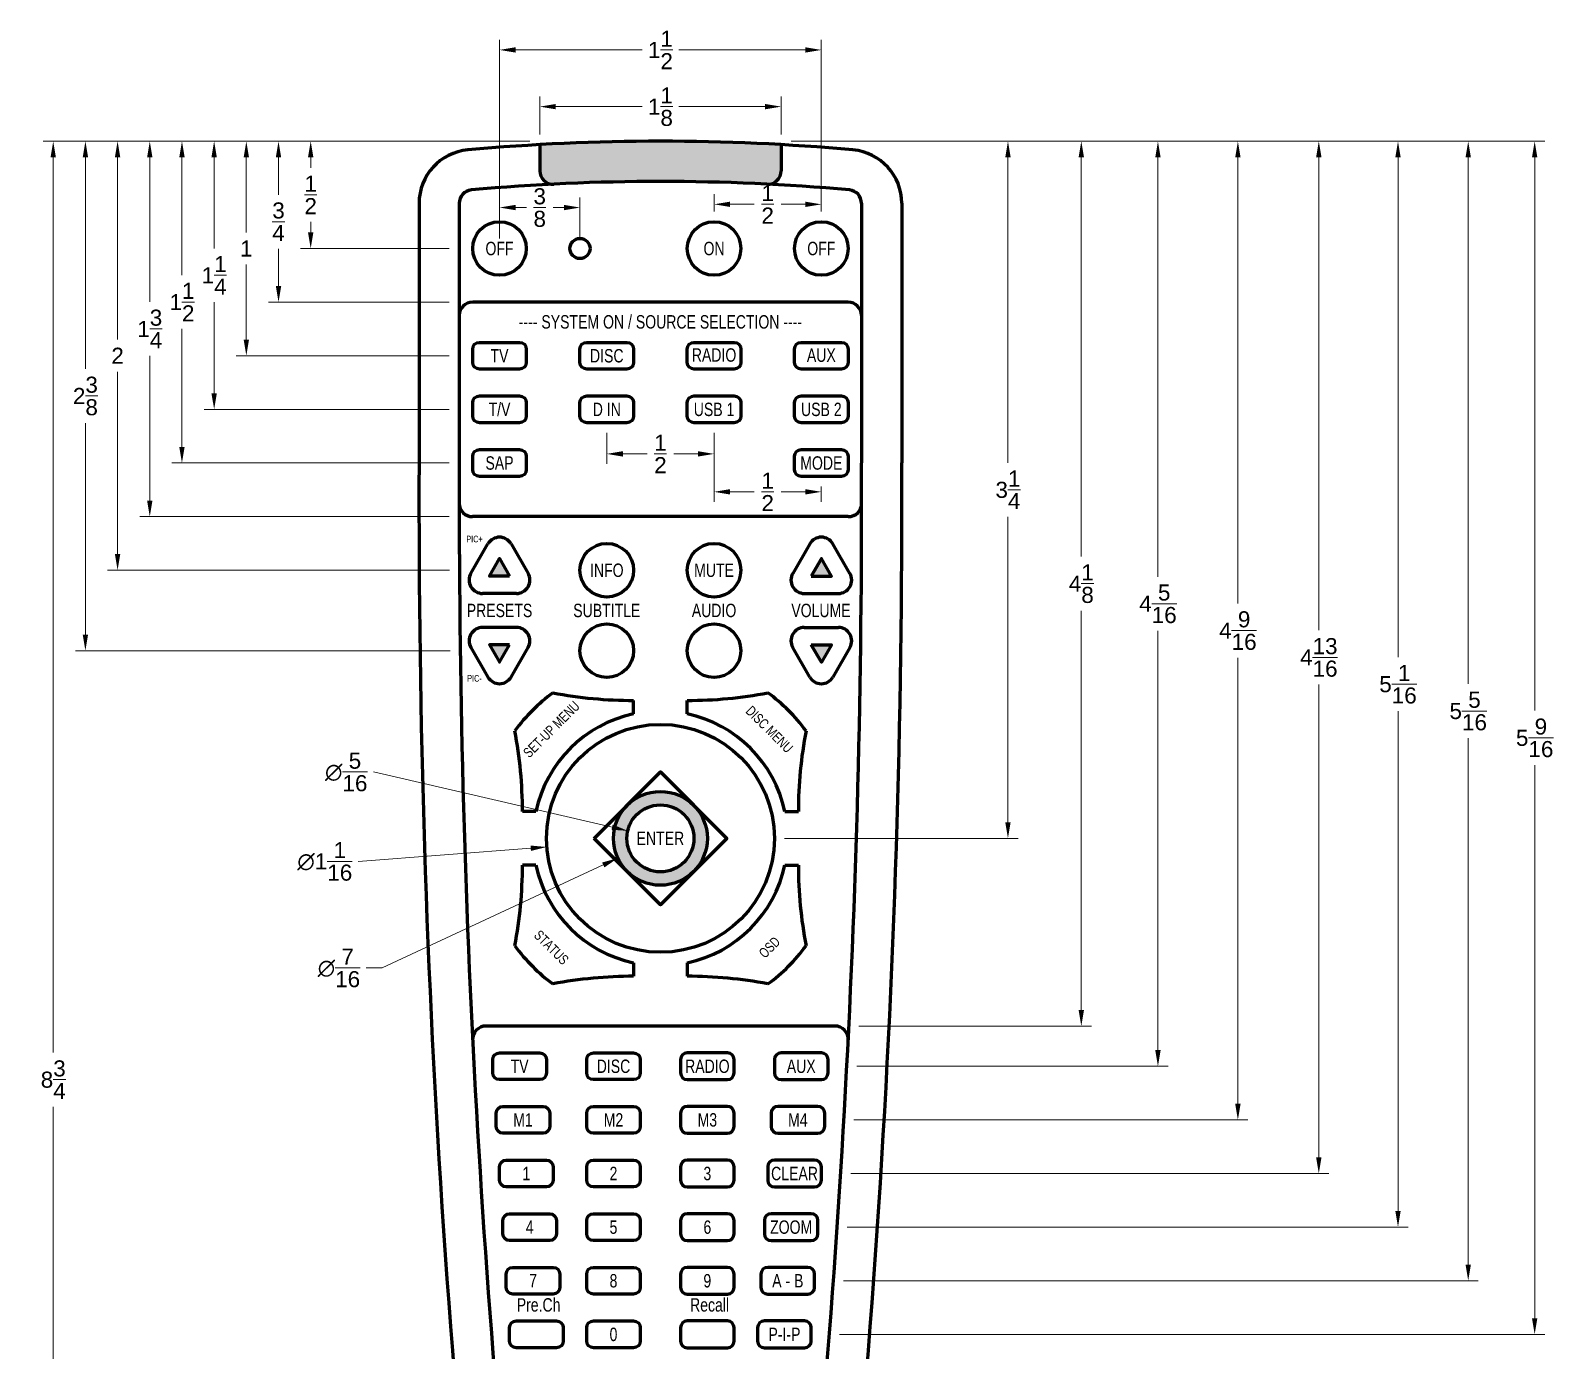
# Model space of a CAD drawing. Extents: x -9.6 to 4.1, y 3.2 to 14.2.
# Drawn here: x -3.04 to 4.1, y 7.4 to 13.55 of the extents above; entities that cross this region are included whole.
import ezdxf
from ezdxf.enums import TextEntityAlignment as Align

# ---------------------------------------------------------------- set-up
doc = ezdxf.new("R2010")
doc.units = 0
doc.header["$MEASUREMENT"] = 0
doc.header["$PDMODE"] = 2
doc.layers.get('Defpoints').update_dxf_attribs({"linetype": 'CONTINUOUS'})
for name, color, linetype, lineweight in [('CONTOUR', 6, 'CONTINUOUS', 60), ('COTATION', 1, 'CONTINUOUS', 18), ('HACHURE', 8, 'CONTINUOUS', 18), ('TEXTE', 1, 'CONTINUOUS', 18)]:
    doc.layers.add(name, color=color, linetype=linetype, lineweight=lineweight)
doc.styles.add('ARIAL', font='arial.ttf')
doc.dimstyles.new('FRACTIONS', dxfattribs={"dimscale": 0.75, "dimtxt": 0.1, "dimasz": 0.1, "dimexe": 0.0625, "dimexo": 0.0625, "dimgap": 0.05, "dimtad": 0, "dimtih": 1, "dimtoh": 1, "dimdec": 6, "dimzin": 0, "dimdsep": 46, "dimlunit": 5, "dimtxsty": 'ARIAL', "dimcen": -0.05, "dimclrd": 256, "dimclre": 256, "dimclrt": 256, "dimadec": 0, "dimazin": 0, "dimtfac": 1, "dimtdec": 6, "dimtofl": 0, "dimtmove": 0, "dimatfit": 3, "dimfxl": 1, "dimtolj": 1, "dimtzin": 0, "dimlwd": -1, "dimlwe": -1, "dimarcsym": 0})

# ---------------------------------------------------------------- blocks, each defined once
blk = doc.blocks.new('*D21')
at = {"layer": 'COTATION', "transparency": 16777216}
for p, q in [((-0.7184, 13.0392), (-2.986, 13.0392)), ((-2.9391, 12.9642), (-2.9391, 8.7906)), ((-2.9391, 4.3642), (-2.9391, 8.5377)), ((-0.7984, 4.2892), (-2.986, 4.2892))]:
    blk.add_line(p, q, dxfattribs=at)
for points in [[(-2.9516, 12.9642), (-2.9266, 12.9642), (-2.9391, 13.0392)], [(-2.9516, 4.3642), (-2.9266, 4.3642), (-2.9391, 4.2892)]]:
    blk.add_solid(points, dxfattribs=at)
at = {"layer": 'Defpoints', "color": 0, "transparency": 16777216}
for p in [(-0.6716, 13.0392), (-2.9391, 4.2892), (-0.7515, 4.2892)]:
    blk.add_point(p, dxfattribs=at)
at = {"layer": 'COTATION', "transparency": 16777216, "insert": (-2.9391, 8.6642), "char_height": 0.075, "attachment_point": 5, "style": 'ARIAL'}
blk.add_mtext('\\A1;8{\\H1x;\\S3/4;}', dxfattribs=at)
blk = doc.blocks.new('*D22')
at = {"layer": 'COTATION', "transparency": 16777216}
for p, q in [((-0.7184, 13.0392), (-1.786, 13.0392)), ((-1.7391, 12.9642), (-1.7391, 12.9145)), ((-1.7391, 12.6142), (-1.7391, 12.6639)), ((-1.0934, 12.5392), (-1.786, 12.5392))]:
    blk.add_line(p, q, dxfattribs=at)
for points in [[(-1.7516, 12.9642), (-1.7266, 12.9642), (-1.7391, 13.0392)], [(-1.7516, 12.6142), (-1.7266, 12.6142), (-1.7391, 12.5392)]]:
    blk.add_solid(points, dxfattribs=at)
at = {"layer": 'Defpoints', "color": 0, "transparency": 16777216}
for p in [(-0.6716, 13.0392), (-1.7391, 12.5392), (-1.0466, 12.5392)]:
    blk.add_point(p, dxfattribs=at)
at = {"layer": 'COTATION', "transparency": 16777216, "insert": (-1.7391, 12.7892), "char_height": 0.075, "attachment_point": 5, "style": 'ARIAL'}
blk.add_mtext('\\A1;{\\H1x;\\S1/2;}', dxfattribs=at)
blk = doc.blocks.new('*D23')
at = {"layer": 'COTATION', "transparency": 16777216}
for p, q in [((-0.7184, 13.0392), (-1.936, 13.0392)), ((-1.8891, 12.9642), (-1.8891, 12.79)), ((-1.8891, 12.3642), (-1.8891, 12.5384)), ((-1.0934, 12.2892), (-1.936, 12.2892))]:
    blk.add_line(p, q, dxfattribs=at)
for points in [[(-1.9016, 12.9642), (-1.8766, 12.9642), (-1.8891, 13.0392)], [(-1.9016, 12.3642), (-1.8766, 12.3642), (-1.8891, 12.2892)]]:
    blk.add_solid(points, dxfattribs=at)
at = {"layer": 'Defpoints', "color": 0, "transparency": 16777216}
for p in [(-0.6716, 13.0392), (-1.8891, 12.2892), (-1.0466, 12.2892)]:
    blk.add_point(p, dxfattribs=at)
at = {"layer": 'COTATION', "transparency": 16777216, "insert": (-1.8891, 12.6642), "char_height": 0.075, "attachment_point": 5, "style": 'ARIAL'}
blk.add_mtext('\\A1;{\\H1x;\\S3/4;}', dxfattribs=at)
blk = doc.blocks.new('*D24')
at = {"layer": 'COTATION', "transparency": 16777216}
for p, q in [((-0.7184, 13.0392), (-2.086, 13.0392)), ((-2.0391, 12.9642), (-2.0391, 12.6143)), ((-2.0391, 12.1142), (-2.0391, 12.464)), ((-1.0934, 12.0392), (-2.086, 12.0392))]:
    blk.add_line(p, q, dxfattribs=at)
for points in [[(-2.0516, 12.9642), (-2.0266, 12.9642), (-2.0391, 13.0392)], [(-2.0516, 12.1142), (-2.0266, 12.1142), (-2.0391, 12.0392)]]:
    blk.add_solid(points, dxfattribs=at)
at = {"layer": 'Defpoints', "color": 0, "transparency": 16777216}
for p in [(-0.6716, 13.0392), (-2.0391, 12.0392), (-1.0466, 12.0392)]:
    blk.add_point(p, dxfattribs=at)
at = {"layer": 'COTATION', "transparency": 16777216, "insert": (-2.0391, 12.5392), "char_height": 0.075, "attachment_point": 5, "style": 'ARIAL'}
blk.add_mtext('\\A1;1', dxfattribs=at)
blk = doc.blocks.new('*D25')
at = {"layer": 'COTATION', "transparency": 16777216}
for p, q in [((-0.7184, 13.0392), (-2.236, 13.0392)), ((-2.1891, 12.9642), (-2.1891, 12.5393)), ((-2.1891, 11.8642), (-2.1891, 12.289)), ((-1.0934, 11.7892), (-2.236, 11.7892))]:
    blk.add_line(p, q, dxfattribs=at)
for points in [[(-2.2016, 12.9642), (-2.1766, 12.9642), (-2.1891, 13.0392)], [(-2.2016, 11.8642), (-2.1766, 11.8642), (-2.1891, 11.7892)]]:
    blk.add_solid(points, dxfattribs=at)
at = {"layer": 'Defpoints', "color": 0, "transparency": 16777216}
for p in [(-0.6716, 13.0392), (-2.1891, 11.7892), (-1.0466, 11.7892)]:
    blk.add_point(p, dxfattribs=at)
at = {"layer": 'COTATION', "transparency": 16777216, "insert": (-2.1891, 12.4142), "char_height": 0.075, "attachment_point": 5, "style": 'ARIAL'}
blk.add_mtext('\\A1;1{\\H1x;\\S1/4;}', dxfattribs=at)
blk = doc.blocks.new('*D26')
at = {"layer": 'COTATION', "transparency": 16777216}
for p, q in [((-0.7184, 13.0392), (-2.386, 13.0392)), ((-2.3391, 12.9642), (-2.3391, 12.4145)), ((-2.3391, 11.6142), (-2.3391, 12.1639)), ((-1.0934, 11.5392), (-2.386, 11.5392))]:
    blk.add_line(p, q, dxfattribs=at)
for points in [[(-2.3516, 12.9642), (-2.3266, 12.9642), (-2.3391, 13.0392)], [(-2.3516, 11.6142), (-2.3266, 11.6142), (-2.3391, 11.5392)]]:
    blk.add_solid(points, dxfattribs=at)
at = {"layer": 'Defpoints', "color": 0, "transparency": 16777216}
for p in [(-0.6716, 13.0392), (-2.3391, 11.5392), (-1.0466, 11.5392)]:
    blk.add_point(p, dxfattribs=at)
at = {"layer": 'COTATION', "transparency": 16777216, "insert": (-2.3391, 12.2892), "char_height": 0.075, "attachment_point": 5, "style": 'ARIAL'}
blk.add_mtext('\\A1;1{\\H1x;\\S1/2;}', dxfattribs=at)
blk = doc.blocks.new('*D27')
at = {"layer": 'COTATION', "transparency": 16777216}
for p, q in [((-0.7184, 13.0392), (-2.536, 13.0392)), ((-2.4891, 12.9642), (-2.4891, 12.29)), ((-2.4891, 11.3642), (-2.4891, 12.0384)), ((-1.0938, 11.2892), (-2.536, 11.2892))]:
    blk.add_line(p, q, dxfattribs=at)
for points in [[(-2.5016, 12.9642), (-2.4766, 12.9642), (-2.4891, 13.0392)], [(-2.5016, 11.3642), (-2.4766, 11.3642), (-2.4891, 11.2892)]]:
    blk.add_solid(points, dxfattribs=at)
at = {"layer": 'Defpoints', "color": 0, "transparency": 16777216}
for p in [(-0.6716, 13.0392), (-2.4891, 11.2892), (-1.0469, 11.2892)]:
    blk.add_point(p, dxfattribs=at)
at = {"layer": 'COTATION', "transparency": 16777216, "insert": (-2.4891, 12.1642), "char_height": 0.075, "attachment_point": 5, "style": 'ARIAL'}
blk.add_mtext('\\A1;1{\\H1x;\\S3/4;}', dxfattribs=at)
blk = doc.blocks.new('*D28')
at = {"layer": 'COTATION', "transparency": 16777216}
for p, q in [((-0.7184, 13.0392), (-2.686, 13.0392)), ((-2.6391, 12.9642), (-2.6391, 12.1143)), ((-2.6391, 11.1142), (-2.6391, 11.964)), ((-1.0929, 11.0392), (-2.686, 11.0392))]:
    blk.add_line(p, q, dxfattribs=at)
for points in [[(-2.6516, 12.9642), (-2.6266, 12.9642), (-2.6391, 13.0392)], [(-2.6516, 11.1142), (-2.6266, 11.1142), (-2.6391, 11.0392)]]:
    blk.add_solid(points, dxfattribs=at)
at = {"layer": 'Defpoints', "color": 0, "transparency": 16777216}
for p in [(-0.6716, 13.0392), (-2.6391, 11.0392), (-1.046, 11.0392)]:
    blk.add_point(p, dxfattribs=at)
at = {"layer": 'COTATION', "transparency": 16777216, "insert": (-2.6391, 12.0392), "char_height": 0.075, "attachment_point": 5, "style": 'ARIAL'}
blk.add_mtext('\\A1;2', dxfattribs=at)
blk = doc.blocks.new('*D29')
at = {"layer": 'COTATION', "transparency": 16777216}
for p, q in [((-0.7184, 13.0392), (-2.836, 13.0392)), ((-2.7891, 12.9642), (-2.7891, 11.9783)), ((-2.7891, 10.7392), (-2.7891, 11.7251)), ((-1.0892, 10.6642), (-2.836, 10.6642))]:
    blk.add_line(p, q, dxfattribs=at)
for points in [[(-2.8016, 12.9642), (-2.7766, 12.9642), (-2.7891, 13.0392)], [(-2.8016, 10.7392), (-2.7766, 10.7392), (-2.7891, 10.6642)]]:
    blk.add_solid(points, dxfattribs=at)
at = {"layer": 'Defpoints', "color": 0, "transparency": 16777216}
for p in [(-0.6716, 13.0392), (-2.7891, 10.6642), (-1.0423, 10.6642)]:
    blk.add_point(p, dxfattribs=at)
at = {"layer": 'COTATION', "transparency": 16777216, "insert": (-2.7891, 11.8517), "char_height": 0.075, "attachment_point": 5, "style": 'ARIAL'}
blk.add_mtext('\\A1;2{\\H1x;\\S3/8;}', dxfattribs=at)
blk = doc.blocks.new('*D39')
at = {"layer": 'COTATION', "transparency": 16777216}
for p, q in [((-0.6716, 13.0702), (-0.6716, 13.2475)), ((0.4534, 13.0702), (0.4534, 13.2475)), ((-0.5966, 13.2006), (-0.1947, 13.2006)), ((0.3784, 13.2006), (-0.0234, 13.2006))]:
    blk.add_line(p, q, dxfattribs=at)
for points in [[(-0.5966, 13.2131), (-0.5966, 13.1881), (-0.6716, 13.2006)], [(0.3784, 13.2131), (0.3784, 13.1881), (0.4534, 13.2006)]]:
    blk.add_solid(points, dxfattribs=at)
at = {"layer": 'Defpoints', "color": 0, "transparency": 16777216}
for p in [(0.4534, 13.2006), (-0.6716, 13.0234), (0.4534, 13.0234)]:
    blk.add_point(p, dxfattribs=at)
at = {"layer": 'COTATION', "transparency": 16777216, "insert": (-0.1091, 13.2006), "char_height": 0.075, "attachment_point": 5, "style": 'ARIAL'}
blk.add_mtext('\\A1;1{\\H1x;\\S1/8;}', dxfattribs=at)
blk = doc.blocks.new('*D40')
at = {"layer": 'COTATION', "transparency": 16777216}
for p, q in [((-0.8591, 12.7111), (-0.8591, 13.5117)), ((0.6409, 12.7111), (0.6409, 13.5117)), ((-0.7841, 13.4649), (-0.1948, 13.4649)), ((0.5659, 13.4649), (-0.0233, 13.4649))]:
    blk.add_line(p, q, dxfattribs=at)
for points in [[(-0.7841, 13.4774), (-0.7841, 13.4524), (-0.8591, 13.4649)], [(0.5659, 13.4774), (0.5659, 13.4524), (0.6409, 13.4649)]]:
    blk.add_solid(points, dxfattribs=at)
at = {"layer": 'Defpoints', "color": 0, "transparency": 16777216}
for p in [(0.6409, 13.4649), (-0.8591, 12.6642), (0.6409, 12.6642)]:
    blk.add_point(p, dxfattribs=at)
at = {"layer": 'COTATION', "transparency": 16777216, "insert": (-0.1091, 13.4649), "char_height": 0.075, "attachment_point": 5, "style": 'ARIAL'}
blk.add_mtext('\\A1;1{\\H1x;\\S1/2;}', dxfattribs=at)
blk = doc.blocks.new('*D41')
at = {"layer": 'COTATION', "transparency": 16777216}
for p, q in [((0.1409, 12.7111), (0.1409, 12.7921)), ((0.6409, 12.7111), (0.6409, 12.7921)), ((0.2159, 12.7452), (0.3286, 12.7452)), ((0.5659, 12.7452), (0.4533, 12.7452))]:
    blk.add_line(p, q, dxfattribs=at)
for points in [[(0.2159, 12.7577), (0.2159, 12.7327), (0.1409, 12.7452)], [(0.5659, 12.7577), (0.5659, 12.7327), (0.6409, 12.7452)]]:
    blk.add_solid(points, dxfattribs=at)
at = {"layer": 'Defpoints', "color": 0, "transparency": 16777216}
for p in [(0.6409, 12.7452), (0.1409, 12.6642), (0.6409, 12.6642)]:
    blk.add_point(p, dxfattribs=at)
at = {"layer": 'COTATION', "transparency": 16777216, "insert": (0.3909, 12.7452), "char_height": 0.075, "attachment_point": 5, "style": 'ARIAL'}
blk.add_mtext('\\A1;{\\H1x;\\S1/2;}', dxfattribs=at)
blk = doc.blocks.new('*D42')
at = {"layer": 'COTATION', "transparency": 16777216}
for p, q in [((-0.8591, 12.5861), (-0.8591, 12.7769)), ((-0.7841, 12.7301), (-0.7338, 12.7301)), ((-0.5591, 12.7301), (-0.6094, 12.7301)), ((-0.4841, 12.5861), (-0.4841, 12.7769))]:
    blk.add_line(p, q, dxfattribs=at)
for points in [[(-0.7841, 12.7426), (-0.7841, 12.7176), (-0.8591, 12.7301)], [(-0.5591, 12.7426), (-0.5591, 12.7176), (-0.4841, 12.7301)]]:
    blk.add_solid(points, dxfattribs=at)
at = {"layer": 'Defpoints', "color": 0, "transparency": 16777216}
for p in [(-0.8591, 12.7301), (-0.8591, 12.5392), (-0.4841, 12.5392)]:
    blk.add_point(p, dxfattribs=at)
at = {"layer": 'COTATION', "transparency": 16777216, "insert": (-0.6716, 12.7301), "char_height": 0.075, "attachment_point": 5, "style": 'ARIAL'}
blk.add_mtext('\\A1;{\\H1x;\\S3/8;}', dxfattribs=at)
blk = doc.blocks.new('*D43')
at = {"layer": 'COTATION', "transparency": 16777216}
for p, q in [((0.5003, 13.0392), (1.5577, 13.0392)), ((1.5108, 12.9642), (1.5108, 11.54)), ((1.5108, 9.8642), (1.5108, 11.2884)), ((0.4691, 9.7892), (1.5577, 9.7892))]:
    blk.add_line(p, q, dxfattribs=at)
for points in [[(1.4983, 12.9642), (1.5233, 12.9642), (1.5108, 13.0392)], [(1.4983, 9.8642), (1.5233, 9.8642), (1.5108, 9.7892)]]:
    blk.add_solid(points, dxfattribs=at)
at = {"layer": 'Defpoints', "color": 0, "transparency": 16777216}
for p in [(0.4534, 13.0392), (0.4222, 9.7892), (1.5108, 9.7892)]:
    blk.add_point(p, dxfattribs=at)
at = {"layer": 'COTATION', "transparency": 16777216, "insert": (1.5108, 11.4142), "char_height": 0.075, "attachment_point": 5, "style": 'ARIAL'}
blk.add_mtext('\\A1;3{\\H1x;\\S1/4;}', dxfattribs=at)
blk = doc.blocks.new('*D44')
at = {"layer": 'COTATION', "transparency": 16777216}
for p, q in [((0.5003, 13.0392), (1.8995, 13.0392)), ((1.8526, 12.9642), (1.8526, 11.1026)), ((1.8526, 8.9892), (1.8526, 10.8507)), ((0.8163, 8.9142), (1.8995, 8.9142))]:
    blk.add_line(p, q, dxfattribs=at)
for points in [[(1.8401, 12.9642), (1.8651, 12.9642), (1.8526, 13.0392)], [(1.8401, 8.9892), (1.8651, 8.9892), (1.8526, 8.9142)]]:
    blk.add_solid(points, dxfattribs=at)
at = {"layer": 'Defpoints', "color": 0, "transparency": 16777216}
for p in [(0.4534, 13.0392), (0.7694, 8.9142), (1.8526, 8.9142)]:
    blk.add_point(p, dxfattribs=at)
at = {"layer": 'COTATION', "transparency": 16777216, "insert": (1.8526, 10.9767), "char_height": 0.075, "attachment_point": 5, "style": 'ARIAL'}
blk.add_mtext('\\A1;4{\\H1x;\\S1/8;}', dxfattribs=at)
blk = doc.blocks.new('*D45')
at = {"layer": 'COTATION', "transparency": 16777216}
for p, q in [((0.5003, 13.0392), (2.2567, 13.0392)), ((2.2098, 12.9642), (2.2098, 11.0089)), ((2.2098, 8.8017), (2.2098, 10.757)), ((0.8068, 8.7267), (2.2567, 8.7267))]:
    blk.add_line(p, q, dxfattribs=at)
for points in [[(2.1973, 12.9642), (2.2223, 12.9642), (2.2098, 13.0392)], [(2.1973, 8.8017), (2.2223, 8.8017), (2.2098, 8.7267)]]:
    blk.add_solid(points, dxfattribs=at)
at = {"layer": 'Defpoints', "color": 0, "transparency": 16777216}
for p in [(0.4534, 13.0392), (0.7599, 8.7267), (2.2098, 8.7267)]:
    blk.add_point(p, dxfattribs=at)
at = {"layer": 'COTATION', "transparency": 16777216, "insert": (2.2098, 10.8829), "char_height": 0.075, "attachment_point": 5, "style": 'ARIAL'}
blk.add_mtext('\\A1;4{\\H1x;\\S5/16;}', dxfattribs=at)
blk = doc.blocks.new('*D46')
at = {"layer": 'COTATION', "transparency": 16777216}
for p, q in [((0.5003, 13.0392), (2.6293, 13.0392)), ((2.5824, 12.9642), (2.5824, 10.8845)), ((2.5824, 8.5517), (2.5824, 10.6314)), ((0.793, 8.4767), (2.6293, 8.4767))]:
    blk.add_line(p, q, dxfattribs=at)
for points in [[(2.5699, 12.9642), (2.5949, 12.9642), (2.5824, 13.0392)], [(2.5699, 8.5517), (2.5949, 8.5517), (2.5824, 8.4767)]]:
    blk.add_solid(points, dxfattribs=at)
at = {"layer": 'Defpoints', "color": 0, "transparency": 16777216}
for p in [(0.4534, 13.0392), (0.7461, 8.4767), (2.5824, 8.4767)]:
    blk.add_point(p, dxfattribs=at)
at = {"layer": 'COTATION', "transparency": 16777216, "insert": (2.5824, 10.7579), "char_height": 0.075, "attachment_point": 5, "style": 'ARIAL'}
blk.add_mtext('\\A1;4{\\H1x;\\S9/16;}', dxfattribs=at)
blk = doc.blocks.new('*D47')
at = {"layer": 'COTATION', "transparency": 16777216}
for p, q in [((0.5003, 13.0392), (3.0065, 13.0392)), ((2.9596, 12.9642), (2.9596, 10.7595)), ((2.9596, 8.3017), (2.9596, 10.5063)), ((0.778, 8.2267), (3.0065, 8.2267))]:
    blk.add_line(p, q, dxfattribs=at)
for points in [[(2.9471, 12.9642), (2.9721, 12.9642), (2.9596, 13.0392)], [(2.9471, 8.3017), (2.9721, 8.3017), (2.9596, 8.2267)]]:
    blk.add_solid(points, dxfattribs=at)
at = {"layer": 'Defpoints', "color": 0, "transparency": 16777216}
for p in [(0.4534, 13.0392), (0.7311, 8.2267), (2.9596, 8.2267)]:
    blk.add_point(p, dxfattribs=at)
at = {"layer": 'COTATION', "transparency": 16777216, "insert": (2.9596, 10.6329), "char_height": 0.075, "attachment_point": 5, "style": 'ARIAL'}
blk.add_mtext('\\A1;4{\\H1x;\\S13/16;}', dxfattribs=at)
blk = doc.blocks.new('*D48')
at = {"layer": 'COTATION', "transparency": 16777216}
for p, q in [((0.5003, 13.0392), (3.3756, 13.0392)), ((3.3287, 12.9642), (3.3287, 10.6345)), ((3.3287, 8.0517), (3.3287, 10.3814)), ((0.7617, 7.9767), (3.3756, 7.9767))]:
    blk.add_line(p, q, dxfattribs=at)
for points in [[(3.3162, 12.9642), (3.3412, 12.9642), (3.3287, 13.0392)], [(3.3162, 8.0517), (3.3412, 8.0517), (3.3287, 7.9767)]]:
    blk.add_solid(points, dxfattribs=at)
at = {"layer": 'Defpoints', "color": 0, "transparency": 16777216}
for p in [(0.4534, 13.0392), (0.7148, 7.9767), (3.3287, 7.9767)]:
    blk.add_point(p, dxfattribs=at)
at = {"layer": 'COTATION', "transparency": 16777216, "insert": (3.3287, 10.5079), "char_height": 0.075, "attachment_point": 5, "style": 'ARIAL'}
blk.add_mtext('\\A1;5{\\H1x;\\S1/16;}', dxfattribs=at)
blk = doc.blocks.new('*D49')
at = {"layer": 'COTATION', "transparency": 16777216}
for p, q in [((0.5003, 13.0392), (3.7028, 13.0392)), ((3.656, 12.9642), (3.656, 10.5095)), ((3.656, 7.8017), (3.656, 10.2564)), ((0.7441, 7.7267), (3.7028, 7.7267))]:
    blk.add_line(p, q, dxfattribs=at)
for points in [[(3.6435, 12.9642), (3.6685, 12.9642), (3.656, 13.0392)], [(3.6435, 7.8017), (3.6685, 7.8017), (3.656, 7.7267)]]:
    blk.add_solid(points, dxfattribs=at)
at = {"layer": 'Defpoints', "color": 0, "transparency": 16777216}
for p in [(0.4534, 13.0392), (0.6972, 7.7267), (3.656, 7.7267)]:
    blk.add_point(p, dxfattribs=at)
at = {"layer": 'COTATION', "transparency": 16777216, "insert": (3.656, 10.3829), "char_height": 0.075, "attachment_point": 5, "style": 'ARIAL'}
blk.add_mtext('\\A1;5{\\H1x;\\S5/16;}', dxfattribs=at)
blk = doc.blocks.new('*D50')
at = {"layer": 'COTATION', "transparency": 16777216}
for p, q in [((0.6878, 13.0392), (4.0126, 13.0392)), ((3.9657, 12.9642), (3.9657, 10.3852)), ((3.9657, 7.5517), (3.9657, 10.1307)), ((0.7252, 7.4767), (4.0126, 7.4767))]:
    blk.add_line(p, q, dxfattribs=at)
for points in [[(3.9532, 12.9642), (3.9782, 12.9642), (3.9657, 13.0392)], [(3.9532, 7.5517), (3.9782, 7.5517), (3.9657, 7.4767)]]:
    blk.add_solid(points, dxfattribs=at)
at = {"layer": 'Defpoints', "color": 0, "transparency": 16777216}
for p in [(0.6409, 13.0392), (0.6784, 7.4767), (3.9657, 7.4767)]:
    blk.add_point(p, dxfattribs=at)
at = {"layer": 'COTATION', "transparency": 16777216, "insert": (3.9657, 10.2579), "char_height": 0.075, "attachment_point": 5, "style": 'ARIAL'}
blk.add_mtext('\\A1;5{\\H1x;\\S9/16;}', dxfattribs=at)
blk = doc.blocks.new('*D51')
at = {"layer": 'COTATION', "transparency": 16777216}
for p, q in [((-0.3591, 11.6798), (-0.3591, 11.5348)), ((0.1409, 11.6798), (0.1409, 11.5348)), ((-0.2841, 11.5816), (-0.1714, 11.5816)), ((0.0659, 11.5816), (-0.0467, 11.5816))]:
    blk.add_line(p, q, dxfattribs=at)
for points in [[(-0.2841, 11.5941), (-0.2841, 11.5691), (-0.3591, 11.5816)], [(0.0659, 11.5941), (0.0659, 11.5691), (0.1409, 11.5816)]]:
    blk.add_solid(points, dxfattribs=at)
at = {"layer": 'Defpoints', "color": 0, "transparency": 16777216}
for p in [(-0.3591, 11.7267), (0.1409, 11.7267), (0.1409, 11.5816)]:
    blk.add_point(p, dxfattribs=at)
at = {"layer": 'COTATION', "transparency": 16777216, "insert": (-0.1091, 11.5816), "char_height": 0.075, "attachment_point": 5, "style": 'ARIAL'}
blk.add_mtext('\\A1;{\\H1x;\\S1/2;}', dxfattribs=at)
blk = doc.blocks.new('*D52')
at = {"layer": 'COTATION', "transparency": 16777216}
for p, q in [((0.1409, 11.6798), (0.1409, 11.3579)), ((0.2159, 11.4047), (0.3286, 11.4047)), ((0.5659, 11.4047), (0.4533, 11.4047)), ((0.6409, 11.4298), (0.6409, 11.3579))]:
    blk.add_line(p, q, dxfattribs=at)
for points in [[(0.2159, 11.4172), (0.2159, 11.3922), (0.1409, 11.4047)], [(0.5659, 11.4172), (0.5659, 11.3922), (0.6409, 11.4047)]]:
    blk.add_solid(points, dxfattribs=at)
at = {"layer": 'Defpoints', "color": 0, "transparency": 16777216}
for p in [(0.1409, 11.7267), (0.6409, 11.4767), (0.6409, 11.4047)]:
    blk.add_point(p, dxfattribs=at)
at = {"layer": 'COTATION', "transparency": 16777216, "insert": (0.3909, 11.4047), "char_height": 0.075, "attachment_point": 5, "style": 'ARIAL'}
blk.add_mtext('\\A1;{\\H1x;\\S1/2;}', dxfattribs=at)
blk = doc.blocks.new('*D53')
at = {"layer": 'COTATION', "transparency": 16777216}
blk.add_line((-1.4471, 10.0988), (-0.3344, 9.8413), dxfattribs=at)
blk.add_solid([(-0.3316, 9.8535), (-0.3372, 9.8291), (-0.2613, 9.8244)], dxfattribs=at)
at = {"layer": 'Defpoints', "color": 0, "transparency": 16777216}
for p in [(-0.2613, 9.8244), (0.0432, 9.754)]:
    blk.add_point(p, dxfattribs=at)
at = {"layer": 'COTATION', "transparency": 16777216, "insert": (-1.5734, 10.0988), "char_height": 0.075, "attachment_point": 5, "style": 'ARIAL'}
blk.add_mtext('\\A1;∅{\\H1x;\\S5/16;}', dxfattribs=at)
blk = doc.blocks.new('*D54')
at = {"layer": 'COTATION', "transparency": 16777216}
for p, q in [((-1.4061, 9.1853), (-0.3754, 9.6652)), ((-1.4811, 9.1853), (-1.4061, 9.1853))]:
    blk.add_line(p, q, dxfattribs=at)
blk.add_solid([(-0.3807, 9.6765), (-0.3701, 9.6539), (-0.3074, 9.6969)], dxfattribs=at)
at = {"layer": 'Defpoints', "color": 0, "transparency": 16777216}
for p in [(0.0892, 9.8815), (-0.3074, 9.6969)]:
    blk.add_point(p, dxfattribs=at)
at = {"layer": 'COTATION', "transparency": 16777216, "insert": (-1.6074, 9.1853), "char_height": 0.075, "attachment_point": 5, "style": 'ARIAL'}
blk.add_mtext('\\A1;∅{\\H1x;\\S7/16;}', dxfattribs=at)
blk = doc.blocks.new('*D55')
at = {"layer": 'COTATION', "transparency": 16777216}
blk.add_line((-1.5179, 9.6819), (-0.7136, 9.7431), dxfattribs=at)
blk.add_solid([(-0.7145, 9.7556), (-0.7126, 9.7307), (-0.6388, 9.7488)], dxfattribs=at)
at = {"layer": 'Defpoints', "color": 0, "transparency": 16777216}
for p in [(0.4206, 9.8295), (-0.6388, 9.7488)]:
    blk.add_point(p, dxfattribs=at)
at = {"layer": 'COTATION', "transparency": 16777216, "insert": (-1.6733, 9.6819), "char_height": 0.075, "attachment_point": 5, "style": 'ARIAL'}
blk.add_mtext('\\A1;∅1{\\H1x;\\S1/16;}', dxfattribs=at)

msp = doc.modelspace()

# ---------------------------------------------------------------- hatches: boundary and pattern name
at = {"layer": 'HACHURE'}
h = msp.add_hatch(color=256, dxfattribs=at)
h.dxf.hatch_style = 1
h.paths.add_polyline_path([(0.4534273, 12.901521), (0.4534273, 13.0233545, 0.028147283), (-0.6715727, 13.0233545), (-0.6715727, 12.901521, 0.429128978), (-0.6059082, 12.8391012, -0.025332702), (0.3877627, 12.8391012, 0.429128978)])
h.paths.add_polyline_path([(-0.8590727, 11.093314), (-0.9059477, 11.0121241), (-0.8121977, 11.0121241)])
h.paths.add_polyline_path([(0.6409273, 11.093314), (0.5940523, 11.0121241), (0.6878023, 11.0121241)])
h.paths.add_polyline_path([(0.6878023, 10.6912507), (0.5940523, 10.6912507), (0.6409273, 10.6100608)])
h.paths.add_polyline_path([(-0.8121977, 10.6912507), (-0.9059477, 10.6912507), (-0.8590727, 10.6100608)])
h.paths.add_polyline_path([(-0.3805806, 6.3758796), (-0.470867, 6.3516874), (-0.3805806, 6.3274952)])
h.paths.add_polyline_path([(-0.470867, 6.3758796), (-0.5611535, 6.3516874), (-0.470867, 6.3274952)])
h.paths.add_polyline_path([(-0.1787619, 6.3758796), (-0.1787619, 6.3274952), (-0.0884755, 6.3516874)])
h.paths.add_polyline_path([(0.1624351, 6.3758796), (0.1624351, 6.3274952), (0.2527215, 6.3516874)])
h.paths.add_polyline_path([(0.2527215, 6.3758796), (0.2527215, 6.3274952), (0.343008, 6.3516874)])
h.paths.add_polyline_path([(-0.5309477, 6.0391874, 1), (-0.4371977, 6.0391874, 1)])
h.paths.add_polyline_path([(-0.0778227, 6.0704374), (-0.1403227, 6.0704374), (-0.1403227, 6.0079374), (-0.0778227, 6.0079374)])
h.paths.add_polyline_path([(0.2503023, 6.0704374), (0.2346773, 6.0704374), (0.2346773, 6.0079374), (0.2503023, 6.0079374)])
h.paths.add_polyline_path([(0.2992539, 6.0704374), (0.2836289, 6.0704374), (0.2836289, 6.0079374), (0.2992539, 6.0079374)])
h = msp.add_hatch(color=256, dxfattribs=at)
h.dxf.hatch_style = 1
h.paths.add_polyline_path([(-0.3278227, 9.7891874, 1), (0.1096773, 9.7891874, 1)])
h.paths.add_polyline_path([(0.0471773, 9.7891874, -1), (-0.2653227, 9.7891874, -1)], flags=16)
h.paths.add_polyline_path([(-0.2356662, 9.7423124), (0.0175207, 9.7423124), (0.0175207, 9.8360624), (-0.2356662, 9.8360624)], flags=8)

# ---------------------------------------------------------------- linework, layer by layer
at = {"layer": 'CONTOUR'}
for p, q in [((-0.6715727, 13.0233545), (-0.6715727, 12.901521)), ((0.4534273, 13.0233545), (0.4534273, 12.901521)), ((-1.2340727, 12.7498452), (-1.2340727, 11.5391874)), ((-1.0465727, 12.7498452), (-1.0465727, 11.5391874)), ((0.8284273, 12.7498452), (0.8284273, 11.5391874)), ((1.0159273, 12.7498452), (1.0159273, 11.5391874)), ((0.7659273, 12.2891874), (-0.9840727, 12.2891874)), ((0.7663032, 11.2891874), (-0.9844486, 11.2891874)), ((-0.2340727, 10.3696304), (-0.2340727, 10.4321304)), ((0.0159273, 10.3696304), (0.0159273, 10.4321304)), ((-0.6895157, 9.9141874), (-0.7520157, 9.9141874)), ((0.4713702, 9.9141874), (0.5338702, 9.9141874)), ((-0.6895157, 9.6641874), (-0.7520157, 9.6641874)), ((0.4713702, 9.6641874), (0.5338702, 9.6641874)), ((-0.2340727, 9.2087444), (-0.2340727, 9.1462444)), ((0.0159273, 9.2087444), (0.0159273, 9.1462444)), ((0.703776, 8.9141874), (-0.9219215, 8.9141874))]:
    msp.add_line(p, q, dxfattribs=at)
for points in [[(-0.7653227, 11.9766874), (-0.9528227, 11.9766874, -0.414213562), (-0.9840727, 12.0079374), (-0.9840727, 12.0704374, -0.414213562), (-0.9528227, 12.1016874), (-0.7653227, 12.1016874, -0.414213562), (-0.7340727, 12.0704374), (-0.7340727, 12.0079374, -0.414213562)], [(-0.2653227, 11.9766874), (-0.4528227, 11.9766874, -0.414213562), (-0.4840727, 12.0079374), (-0.4840727, 12.0704374, -0.414213562), (-0.4528227, 12.1016874), (-0.2653227, 12.1016874, -0.414213562), (-0.2340727, 12.0704374), (-0.2340727, 12.0079374, -0.414213562)], [(0.2346773, 11.9766874), (0.0471773, 11.9766874, -0.414213562), (0.0159273, 12.0079374), (0.0159273, 12.0704374, -0.414213562), (0.0471773, 12.1016874), (0.2346773, 12.1016874, -0.414213562), (0.2659273, 12.0704374), (0.2659273, 12.0079374, -0.414213562)], [(0.7346773, 11.9766874), (0.5471773, 11.9766874, -0.414213562), (0.5159273, 12.0079374), (0.5159273, 12.0704374, -0.414213562), (0.5471773, 12.1016874), (0.7346773, 12.1016874, -0.414213562), (0.7659273, 12.0704374), (0.7659273, 12.0079374, -0.414213562)], [(-0.7653227, 11.7266874), (-0.9528227, 11.7266874, -0.414213562), (-0.9840727, 11.7579374), (-0.9840727, 11.8204374, -0.414213562), (-0.9528227, 11.8516874), (-0.7653227, 11.8516874, -0.414213562), (-0.7340727, 11.8204374), (-0.7340727, 11.7579374, -0.414213562)], [(-0.2653227, 11.7266874), (-0.4528227, 11.7266874, -0.414213562), (-0.4840727, 11.7579374), (-0.4840727, 11.8204374, -0.414213562), (-0.4528227, 11.8516874), (-0.2653227, 11.8516874, -0.414213562), (-0.2340727, 11.8204374), (-0.2340727, 11.7579374, -0.414213562)], [(0.2346773, 11.7266874), (0.0471773, 11.7266874, -0.414213562), (0.0159273, 11.7579374), (0.0159273, 11.8204374, -0.414213562), (0.0471773, 11.8516874), (0.2346773, 11.8516874, -0.414213562), (0.2659273, 11.8204374), (0.2659273, 11.7579374, -0.414213562)], [(0.7346773, 11.7266874), (0.5471773, 11.7266874, -0.414213562), (0.5159273, 11.7579374), (0.5159273, 11.8204374, -0.414213562), (0.5471773, 11.8516874), (0.7346773, 11.8516874, -0.414213562), (0.7659273, 11.8204374), (0.7659273, 11.7579374, -0.414213562)], [(-0.7653227, 11.4766874), (-0.9528227, 11.4766874, -0.414213562), (-0.9840727, 11.5079374), (-0.9840727, 11.5704374, -0.414213562), (-0.9528227, 11.6016874), (-0.7653227, 11.6016874, -0.414213562), (-0.7340727, 11.5704374), (-0.7340727, 11.5079374, -0.414213562)], [(0.7346773, 11.4766874), (0.5471773, 11.4766874, -0.414213562), (0.5159273, 11.5079374), (0.5159273, 11.5704374, -0.414213562), (0.5471773, 11.6016874), (0.7346773, 11.6016874, -0.414213562), (0.7659273, 11.5704374), (0.7659273, 11.5079374, -0.414213562)], [(-0.6715727, 8.6641874), (-0.8590727, 8.6641874, -0.414213562), (-0.8903227, 8.6954374), (-0.8903227, 8.7579374, -0.414213562), (-0.8590727, 8.7891874), (-0.6715727, 8.7891874, -0.414213562), (-0.6403227, 8.7579374), (-0.6403227, 8.6954374, -0.414213562)], [(-0.2340727, 8.6641874), (-0.4215727, 8.6641874, -0.414213562), (-0.4528227, 8.6954374), (-0.4528227, 8.7579374, -0.414213562), (-0.4215727, 8.7891874), (-0.2340727, 8.7891874, -0.414213562), (-0.2028227, 8.7579374), (-0.2028227, 8.6954374, -0.414213562)], [(0.0159273, 8.6641874), (0.2034273, 8.6641874, 0.414213562), (0.2346773, 8.6954374), (0.2346773, 8.7579374, 0.414213562), (0.2034273, 8.7891874), (0.0159273, 8.7891874, 0.414213562), (-0.0153227, 8.7579374), (-0.0153227, 8.6954374, 0.414213562)], [(0.4534273, 8.6641874), (0.6409273, 8.6641874, 0.414213562), (0.6721773, 8.6954374), (0.6721773, 8.7579374, 0.414213562), (0.6409273, 8.7891874), (0.4534273, 8.7891874, 0.414213562), (0.4221773, 8.7579374), (0.4221773, 8.6954374, 0.414213562)], [(-0.6559477, 8.4141874), (-0.8434477, 8.4141874, -0.414213562), (-0.8746977, 8.4454374), (-0.8746977, 8.5079374, -0.414213562), (-0.8434477, 8.5391874), (-0.6559477, 8.5391874, -0.414213562), (-0.6246977, 8.5079374), (-0.6246977, 8.4454374, -0.414213562)], [(-0.2340727, 8.4141874), (-0.4215727, 8.4141874, -0.414213562), (-0.4528227, 8.4454374), (-0.4528227, 8.5079374, -0.414213562), (-0.4215727, 8.5391874), (-0.2340727, 8.5391874, -0.414213562), (-0.2028227, 8.5079374), (-0.2028227, 8.4454374, -0.414213562)], [(0.0159273, 8.4141874), (0.2034273, 8.4141874, 0.414213562), (0.2346773, 8.4454374), (0.2346773, 8.5079374, 0.414213562), (0.2034273, 8.5391874), (0.0159273, 8.5391874, 0.414213562), (-0.0153227, 8.5079374), (-0.0153227, 8.4454374, 0.414213562)], [(0.4378023, 8.4141874), (0.6253023, 8.4141874, 0.414213562), (0.6565523, 8.4454374), (0.6565523, 8.5079374, 0.414213562), (0.6253023, 8.5391874), (0.4378023, 8.5391874, 0.414213562), (0.4065523, 8.5079374), (0.4065523, 8.4454374, 0.414213562)], [(-0.6403227, 8.1641874), (-0.8278227, 8.1641874, -0.414213562), (-0.8590727, 8.1954374), (-0.8590727, 8.2579374, -0.414213562), (-0.8278227, 8.2891874), (-0.6403227, 8.2891874, -0.414213562), (-0.6090727, 8.2579374), (-0.6090727, 8.1954374, -0.414213562)], [(-0.2340727, 8.1641874), (-0.4215727, 8.1641874, -0.414213562), (-0.4528227, 8.1954374), (-0.4528227, 8.2579374, -0.414213562), (-0.4215727, 8.2891874), (-0.2340727, 8.2891874, -0.414213562), (-0.2028227, 8.2579374), (-0.2028227, 8.1954374, -0.414213562)], [(0.0159273, 8.1641874), (0.2034273, 8.1641874, 0.414213562), (0.2346773, 8.1954374), (0.2346773, 8.2579374, 0.414213562), (0.2034273, 8.2891874), (0.0159273, 8.2891874, 0.414213562), (-0.0153227, 8.2579374), (-0.0153227, 8.1954374, 0.414213562)], [(0.4221773, 8.1641874), (0.6096773, 8.1641874, 0.414213562), (0.6409273, 8.1954374), (0.6409273, 8.2579374, 0.414213562), (0.6096773, 8.2891874), (0.4221773, 8.2891874, 0.414213562), (0.3909273, 8.2579374), (0.3909273, 8.1954374, 0.414213562)], [(-0.6246977, 7.9141874), (-0.8121977, 7.9141874, -0.414213562), (-0.8434477, 7.9454374), (-0.8434477, 8.0079374, -0.414213562), (-0.8121977, 8.0391874), (-0.6246977, 8.0391874, -0.414213562), (-0.5934477, 8.0079374), (-0.5934477, 7.9454374, -0.414213562)], [(-0.2340727, 7.9141874), (-0.4215727, 7.9141874, -0.414213562), (-0.4528227, 7.9454374), (-0.4528227, 8.0079374, -0.414213562), (-0.4215727, 8.0391874), (-0.2340727, 8.0391874, -0.414213562), (-0.2028227, 8.0079374), (-0.2028227, 7.9454374, -0.414213562)], [(0.0159273, 7.9141874), (0.2034273, 7.9141874, 0.414213562), (0.2346773, 7.9454374), (0.2346773, 8.0079374, 0.414213562), (0.2034273, 8.0391874), (0.0159273, 8.0391874, 0.414213562), (-0.0153227, 8.0079374), (-0.0153227, 7.9454374, 0.414213562)], [(0.4065523, 7.9141874), (0.5940523, 7.9141874, 0.414213562), (0.6253023, 7.9454374), (0.6253023, 8.0079374, 0.414213562), (0.5940523, 8.0391874), (0.4065523, 8.0391874, 0.414213562), (0.3753023, 8.0079374), (0.3753023, 7.9454374, 0.414213562)], [(-0.6090727, 7.6641874), (-0.7965727, 7.6641874, -0.414213562), (-0.8278227, 7.6954374), (-0.8278227, 7.7579374, -0.414213562), (-0.7965727, 7.7891874), (-0.6090727, 7.7891874, -0.414213562), (-0.5778227, 7.7579374), (-0.5778227, 7.6954374, -0.414213562)], [(-0.2340727, 7.6641874), (-0.4215727, 7.6641874, -0.414213562), (-0.4528227, 7.6954374), (-0.4528227, 7.7579374, -0.414213562), (-0.4215727, 7.7891874), (-0.2340727, 7.7891874, -0.414213562), (-0.2028227, 7.7579374), (-0.2028227, 7.6954374, -0.414213562)], [(0.0159273, 7.6641874), (0.2034273, 7.6641874, 0.414213562), (0.2346773, 7.6954374), (0.2346773, 7.7579374, 0.414213562), (0.2034273, 7.7891874), (0.0159273, 7.7891874, 0.414213562), (-0.0153227, 7.7579374), (-0.0153227, 7.6954374, 0.414213562)], [(0.3909273, 7.6641874), (0.5784273, 7.6641874, 0.414213562), (0.6096773, 7.6954374), (0.6096773, 7.7579374, 0.414213562), (0.5784273, 7.7891874), (0.3909273, 7.7891874, 0.414213562), (0.3596773, 7.7579374), (0.3596773, 7.6954374, 0.414213562)], [(-0.5934477, 7.4141874), (-0.7809477, 7.4141874, -0.414213562), (-0.8121977, 7.4454374), (-0.8121977, 7.5079374, -0.414213562), (-0.7809477, 7.5391874), (-0.5934477, 7.5391874, -0.414213562), (-0.5621977, 7.5079374), (-0.5621977, 7.4454374, -0.414213562)], [(-0.2340727, 7.4141874), (-0.4215727, 7.4141874, -0.414213562), (-0.4528227, 7.4454374), (-0.4528227, 7.5079374, -0.414213562), (-0.4215727, 7.5391874), (-0.2340727, 7.5391874, -0.414213562), (-0.2028227, 7.5079374), (-0.2028227, 7.4454374, -0.414213562)], [(0.0159273, 7.4141874), (0.2034273, 7.4141874, 0.414213562), (0.2346773, 7.4454374), (0.2346773, 7.5079374, 0.414213562), (0.2034273, 7.5391874), (0.0159273, 7.5391874, 0.414213562), (-0.0153227, 7.5079374), (-0.0153227, 7.4454374, 0.414213562)], [(0.3753023, 7.4141874), (0.5628023, 7.4141874, 0.414213562), (0.5940523, 7.4454374), (0.5940523, 7.5079374, 0.414213562), (0.5628023, 7.5391874), (0.3753023, 7.5391874, 0.414213562), (0.3440523, 7.5079374), (0.3440523, 7.4454374, 0.414213562)]]:
    msp.add_lwpolyline(points, format="xyb", close=True, dxfattribs=at)
for points in [[(-0.9924462, 11.0246842), (-0.9131993, 11.1619437)], [(-0.8049462, 11.1619437), (-0.7256993, 11.0246842)], [(0.5868007, 11.1619437), (0.5075538, 11.0246842)], [(0.7743007, 11.0246842), (0.6950538, 11.1619437)], [(-0.7798259, 10.9309342), (-0.9383196, 10.9309342)], [(0.5616804, 10.9309342), (0.7201741, 10.9309342)], [(-0.7798259, 10.7724405), (-0.9383196, 10.7724405)], [(0.5616804, 10.7724405), (0.7201741, 10.7724405)], [(-0.9924462, 10.6786905), (-0.9131993, 10.541431)], [(-0.8049462, 10.541431), (-0.7256993, 10.6786905)], [(0.5868007, 10.541431), (0.5075538, 10.6786905)], [(0.7743007, 10.6786905), (0.6950538, 10.541431)]]:
    msp.add_lwpolyline(points, dxfattribs=at)
for points in [[(-0.8121977, 11.0121241), (-0.9059477, 11.0121241), (-0.8590727, 11.093314)], [(0.5940523, 11.0121241), (0.6878023, 11.0121241), (0.6409273, 11.093314)], [(-0.8121977, 10.6912507), (-0.9059477, 10.6912507), (-0.8590727, 10.6100608)], [(0.5940523, 10.6912507), (0.6878023, 10.6912507), (0.6409273, 10.6100608)], [(-0.418432, 9.7891874), (-0.1090727, 10.0985466), (0.2002865, 9.7891874), (-0.1090727, 9.4798282)]]:
    msp.add_lwpolyline(points, close=True, dxfattribs=at)
for centre, radius in [((-0.8590727, 12.5391874), 0.125), ((0.1409273, 12.5391874), 0.125), ((0.6409273, 12.5391874), 0.125), ((-0.4840727, 12.5391874), 0.046875), ((-0.3590727, 11.0391874), 0.125), ((0.1409273, 11.0391874), 0.125), ((-0.3590727, 10.6641874), 0.125), ((0.1409273, 10.6641874), 0.125), ((-0.1090727, 9.7891874), 0.53125), ((-0.1090727, 9.7891874), 0.21875), ((-0.1090727, 9.7891874), 0.15625)]:
    msp.add_circle(centre, radius, dxfattribs=at)
for centre, radius, start, end in [((-0.1090727, 3.0391874), 10, 84.85114383, 95.14885617), ((-0.9840727, 12.7498452), 0.25, 95.14885617, 180), ((0.7659273, 12.7498452), 0.25, 0, 84.85114383), ((-0.6090727, 12.901521), 0.0625, 180, 272.90229313), ((0.3909273, 12.901521), 0.0625, 267.09770687, 0), ((-0.9840727, 12.7498452), 0.0625, 95.14885617, 180), ((-0.1090727, 3.0391874), 9.8125, 84.85114383, 95.14885617), ((0.7659273, 12.7498452), 0.0625, 0, 84.85114383), ((-0.9840727, 12.2266874), 0.0625, 90, 180), ((0.7659273, 12.2266874), 0.0625, 0, 90), ((48.7655509, 11.3451959), 50, 179.77770159, 187.98810952), ((48.7655509, 11.3451959), 49.8125, 179.77770159, 186.7273719), ((-48.9836964, 11.3451959), 49.8125, 353.2726281, 0.22229841), ((-48.9836964, 11.3451959), 50, 352.01189048, 0.22229841), ((-0.9844486, 11.3516874), 0.0625, 179.99252394, 270), ((0.7663032, 11.3516874), 0.0625, 270, 0.00747606), ((-0.8590727, 11.1306937), 0.0625, 30, 150), ((0.6409273, 11.1306937), 0.0625, 30, 150), ((-0.9383196, 10.9934342), 0.0625, 150, 270), ((-0.7798259, 10.9934342), 0.0625, 270, 30), ((0.5616804, 10.9934342), 0.0625, 150, 270), ((0.7201741, 10.9934342), 0.0625, 270, 30), ((-0.9383196, 10.7099405), 0.0625, 90, 210), ((-0.7798259, 10.7099405), 0.0625, 330, 90), ((0.5616804, 10.7099405), 0.0625, 90, 210), ((0.7201741, 10.7099405), 0.0625, 330, 90), ((-0.8590727, 10.572681), 0.0625, 210, 330), ((0.6409273, 10.572681), 0.0625, 210, 330), ((-0.1090727, 9.7891874), 0.84375, 126.45286297, 143.54713703), ((-0.2340727, 12.4321304), 2, 259.15447284, 270), ((0.0159273, 12.4321304), 2, 270, 280.84552716), ((-0.1090727, 9.7891874), 0.84375, 36.45286297, 53.54713703), ((-0.1090727, 9.7891874), 0.59375, 102.15319747, 167.84680253), ((-0.1090727, 9.7891874), 0.59375, 12.15319747, 77.84680253), ((-2.7520157, 9.9141874), 2, 0, 10.84552716), ((2.5338702, 9.9141874), 2, 169.15447284, 180), ((-2.7520157, 9.6641874), 2, 349.15447284, 0), ((-0.1090727, 9.7891874), 0.59375, 192.15319747, 257.84680253), ((-0.1090727, 9.7891874), 0.59375, 282.15319747, 347.84680253), ((2.5338702, 9.6641874), 2, 180, 190.84552716), ((-0.1090727, 9.7891874), 0.84375, 216.45286297, 233.54713703), ((-0.1090727, 9.7891874), 0.84375, 306.45286297, 323.54713703), ((-0.2340727, 7.1462444), 2, 90, 100.84552716), ((0.0159273, 7.1462444), 2, 79.15447284, 90), ((-0.9219215, 8.8516874), 0.0625, 90, 182.87291254), ((0.703776, 8.8516874), 0.0625, 357.12708746, 90)]:
    msp.add_arc(centre, radius, start, end, dxfattribs=at)

# ---------------------------------------------------------------- texts
at = {"layer": 'TEXTE', "style": 'ARIAL', "width": 0.75}
for s, height, p in [('OFF', 0.0625, (-0.8590727, 12.5391874)), ('ON', 0.0625, (0.1409273, 12.5391874)), ('OFF', 0.0625, (0.6409273, 12.5391874)), ('---- SYSTEM ON / SOURCE SELECTION ----', 0.0625, (-0.1090727, 12.1971947)), ('RADIO', 0.0625, (0.1409273, 12.0426637)), ('AUX', 0.0625, (0.6409273, 12.041841)), ('TV', 0.0625, (-0.8590727, 12.0391874)), ('DISC', 0.0625, (-0.3590727, 12.0391874)), ('T/V', 0.0625, (-0.8590727, 11.7891874)), ('D IN', 0.0625, (-0.3590727, 11.7891874)), ('USB 1', 0.0625, (0.1409273, 11.7891874)), ('USB 2', 0.0625, (0.6409273, 11.7891874)), ('SAP', 0.0625, (-0.8590727, 11.5391874)), ('MODE', 0.0625, (0.6409273, 11.5391874)), ('PIC+', 0.03125, (-0.9755924, 11.1845225)), ('INFO', 0.0625, (-0.3590727, 11.0391874)), ('MUTE', 0.0625, (0.1409273, 11.0391874)), ('PRESETS', 0.0625, (-0.8590727, 10.8516874)), ('SUBTITLE', 0.0625, (-0.3590727, 10.8516874)), ('AUDIO', 0.0625, (0.1409273, 10.8516874)), ('VOLUME', 0.0625, (0.6392965, 10.8516874)), ('PIC-', 0.03125, (-0.9755924, 10.5351218)), ('ENTER', 0.0625, (-0.1090727, 9.7891874)), ('TV', 0.0625, (-0.7653227, 8.7266874)), ('DISC', 0.0625, (-0.3278227, 8.7266874)), ('RADIO', 0.0625, (0.1096773, 8.7266874)), ('AUX', 0.0625, (0.5471773, 8.7266874)), ('M1', 0.0625, (-0.7496977, 8.4766874)), ('M2', 0.0625, (-0.3278227, 8.4766874)), ('M3', 0.0625, (0.1096773, 8.4766874)), ('M4', 0.0625, (0.5315523, 8.4766874)), ('1', 0.0625, (-0.7340727, 8.2266874)), ('2', 0.0625, (-0.3278227, 8.2266874)), ('3', 0.0625, (0.1096773, 8.2266874)), ('CLEAR', 0.0625, (0.5159273, 8.2266874)), ('4', 0.0625, (-0.7184477, 7.9766874)), ('5', 0.0625, (-0.3278227, 7.9766874)), ('6', 0.0625, (0.1096773, 7.9766874)), ('ZOOM', 0.0625, (0.5003023, 7.9766874)), ('7', 0.0625, (-0.7028227, 7.7266874)), ('8', 0.0625, (-0.3278227, 7.7266874)), ('9', 0.0625, (0.1096773, 7.7266874)), ('A - B', 0.0625, (0.4846773, 7.7266874)), ('Pre.Ch', 0.0625, (-0.6768717, 7.6141501)), ('Recall', 0.0625, (0.1200033, 7.6141501)), ('0', 0.0625, (-0.3278227, 7.4766874)), ('P-I-P', 0.0625, (0.4690523, 7.4766874))]:
    msp.add_text(s, height=height, dxfattribs=at).set_placement(p, align=Align.MIDDLE_CENTER)
for s, rotation, p in [('SET-UP MENU', 45, (-0.6171136, 10.2975673)), ('DISC MENU', 315, (0.3991376, 10.2973978)), ('STATUS', 315, (-0.6171362, 9.2807848)), ('OSD', 45, (0.3991603, 9.2809544))]:
    msp.add_text(s, height=0.046875, rotation=rotation, dxfattribs=at).set_placement(p, align=Align.MIDDLE_CENTER)

# ---------------------------------------------------------------- dimensions: what is measured, and where the dimension line sits
at = {"layer": 'COTATION'}
for base, p1, p2, picture, middle in [((0.6409273, 13.4648635), (-0.8590727, 12.6641874), (0.6409273, 12.6641874), '*D40', (-0.1090727, 13.4648635)), ((0.4534273, 13.2006184), (-0.6715727, 13.0233545), (0.4534273, 13.0233545), '*D39', (-0.1090727, 13.2006184)), ((-0.8590727, 12.7300607), (-0.4840727, 12.5391874), (-0.8590727, 12.5391874), '*D42', (-0.6715727, 12.7300607)), ((0.6409273, 12.7452189), (0.1409273, 12.6641874), (0.6409273, 12.6641874), '*D41', (0.3909273, 12.7452189)), ((0.1409273, 11.5816356), (-0.3590727, 11.7266874), (0.1409273, 11.7266874), '*D51', (-0.1090727, 11.5816356)), ((0.6409273, 11.4047366), (0.1409273, 11.7266874), (0.6409273, 11.4766874), '*D52', (0.3909273, 11.4047366))]:
    dim = msp.add_linear_dim(base=base, p1=p1, p2=p2, dimstyle='FRACTIONS', dxfattribs=at)
    dim.commit()
    dim.dimension.update_dxf_attribs({"geometry": picture, "text_midpoint": middle})
dim = msp.add_linear_dim(base=(-2.9390908, 4.2891874), p1=(-0.6715727, 13.0391874), p2=(-0.7515104, 4.2891874), angle=90, dimstyle='FRACTIONS', override={"dimtmove": 0}, dxfattribs=at)
dim.commit()
dim.dimension.update_dxf_attribs({"geometry": '*D21', "text_midpoint": (-2.9390908, 8.6641874)})
for base, p2, picture, middle in [((-2.7890908, 10.6641874), (-1.0422937, 10.6641874), '*D29', (-2.7890908, 11.8516874)), ((-2.6390908, 11.0391874), (-1.0460091, 11.0391874), '*D28', (-2.6390908, 12.0391874)), ((-2.4890908, 11.2891874), (-1.0469176, 11.2891874), '*D27', (-2.4890908, 12.1641874)), ((-2.3390908, 11.5391874), (-1.0465727, 11.5391874), '*D26', (-2.3390908, 12.2891874)), ((-2.1890908, 11.7891874), (-1.0465727, 11.7891874), '*D25', (-2.1890908, 12.4141874)), ((-2.0390908, 12.0391874), (-1.0465727, 12.0391874), '*D24', (-2.0390908, 12.5391874)), ((-1.8890908, 12.2891874), (-1.0465727, 12.2891874), '*D23', (-1.8890908, 12.6641874)), ((-1.7390908, 12.5391874), (-1.0465727, 12.5391874), '*D22', (-1.7390908, 12.7891874))]:
    dim = msp.add_linear_dim(base=base, p1=(-0.6715727, 13.0391874), p2=p2, angle=90, dimstyle='FRACTIONS', override={"dimtmove": 0}, dxfattribs=at)
    dim.commit()
    dim.dimension.update_dxf_attribs({"geometry": picture, "text_midpoint": middle, "dimtype": 160})
for base, p1, p2, picture, middle in [((1.5108175, 9.7891874), (0.4534273, 13.0391874), (0.4221773, 9.7891874), '*D43', (1.5108175, 11.4141874)), ((1.8526101, 8.9141874), (0.4534273, 13.0391874), (0.7694477, 8.9141874), '*D44', (1.8526101, 10.9766874)), ((2.2098359, 8.7266874), (0.4534273, 13.0391874), (0.759932, 8.7266874), '*D45', (2.2098359, 10.8829374)), ((2.5823825, 8.4766874), (0.4534273, 13.0391874), (0.7461419, 8.4766874), '*D46', (2.5823825, 10.7579374)), ((2.9596208, 8.2266874), (0.4534273, 13.0391874), (0.7310907, 8.2266874), '*D47', (2.9596208, 10.6329374)), ((3.3287142, 7.9766874), (0.4534273, 13.0391874), (0.7147775, 7.9766874), '*D48', (3.3287142, 10.5079374)), ((3.6559529, 7.7266874), (0.4534273, 13.0391874), (0.6972008, 7.7266874), '*D49', (3.6559529, 10.3829374)), ((3.9657139, 7.4766874), (0.6409273, 13.0391874), (0.6783595, 7.4766874), '*D50', (3.9657139, 10.2579374))]:
    dim = msp.add_linear_dim(base=base, p1=p1, p2=p2, angle=90, dimstyle='FRACTIONS', dxfattribs=at)
    dim.commit()
    dim.dimension.update_dxf_attribs({"geometry": picture, "text_midpoint": middle})
for p1, p2, picture, middle in [((0.0431543, 9.7539595), (-0.2612997, 9.8244153), '*D53', (-1.4471088, 10.0988313)), ((0.0892398, 9.8815113), (-0.3073853, 9.6968635), '*D54', (-1.6074082, 9.18535)), ((0.4206432, 9.8295308), (-0.6387887, 9.7488439), '*D55', (-1.517867, 9.6818928))]:
    dim = msp.add_diameter_dim_2p(p1=p1, p2=p2, dimstyle='FRACTIONS', override={"dimcen": 0}, dxfattribs=at)
    dim.commit()
    dim.dimension.update_dxf_attribs({"geometry": picture, "text_midpoint": middle, "dimtype": 163})

doc.saveas('drawing.dxf')
